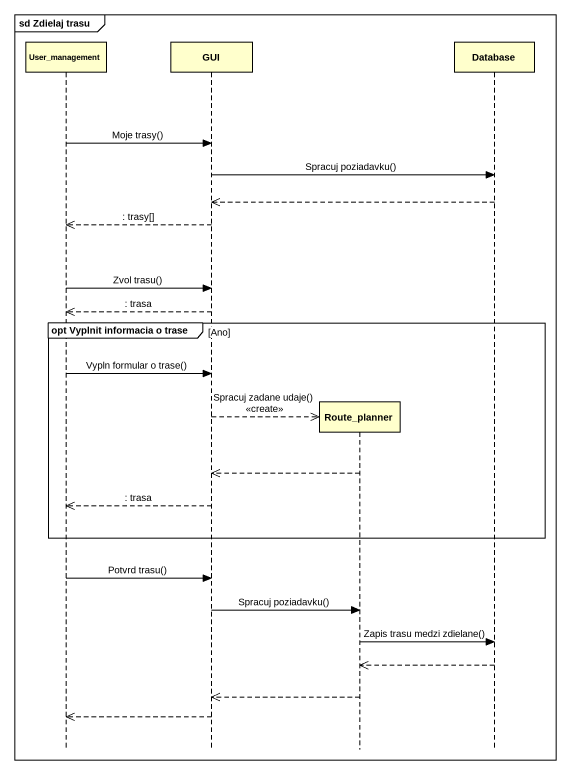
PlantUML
@startuml
mainframe sd Zdielaj trasu
hide footbox
participant User_management
participant GUI
participant Route_planner
participant "Database" as Database_

User_management -> GUI : Moje trasy()
GUI -> Database_ : Spracuj poziadavku()
Database_ -->> GUI
GUI -->> User_management : : trasy[]
User_management -> GUI : Zvol trasu()
GUI -->> User_management : : trasa
group opt Vyplnit informacia o trase [Ano]
  User_management -> GUI : Vypln formular o trase()
  GUI -->> Route_planner ** : Spracuj zadane udaje() <<create>>
  Route_planner -->> GUI
  GUI -->> User_management : : trasa
end
User_management -> GUI : Potvrd trasu()
GUI -> Route_planner : Spracuj poziadavku()
Route_planner -> Database_ : Zapis trasu medzi zdielane()
Database_ -->> Route_planner
Route_planner -->> GUI
GUI -->> User_management
@enduml
